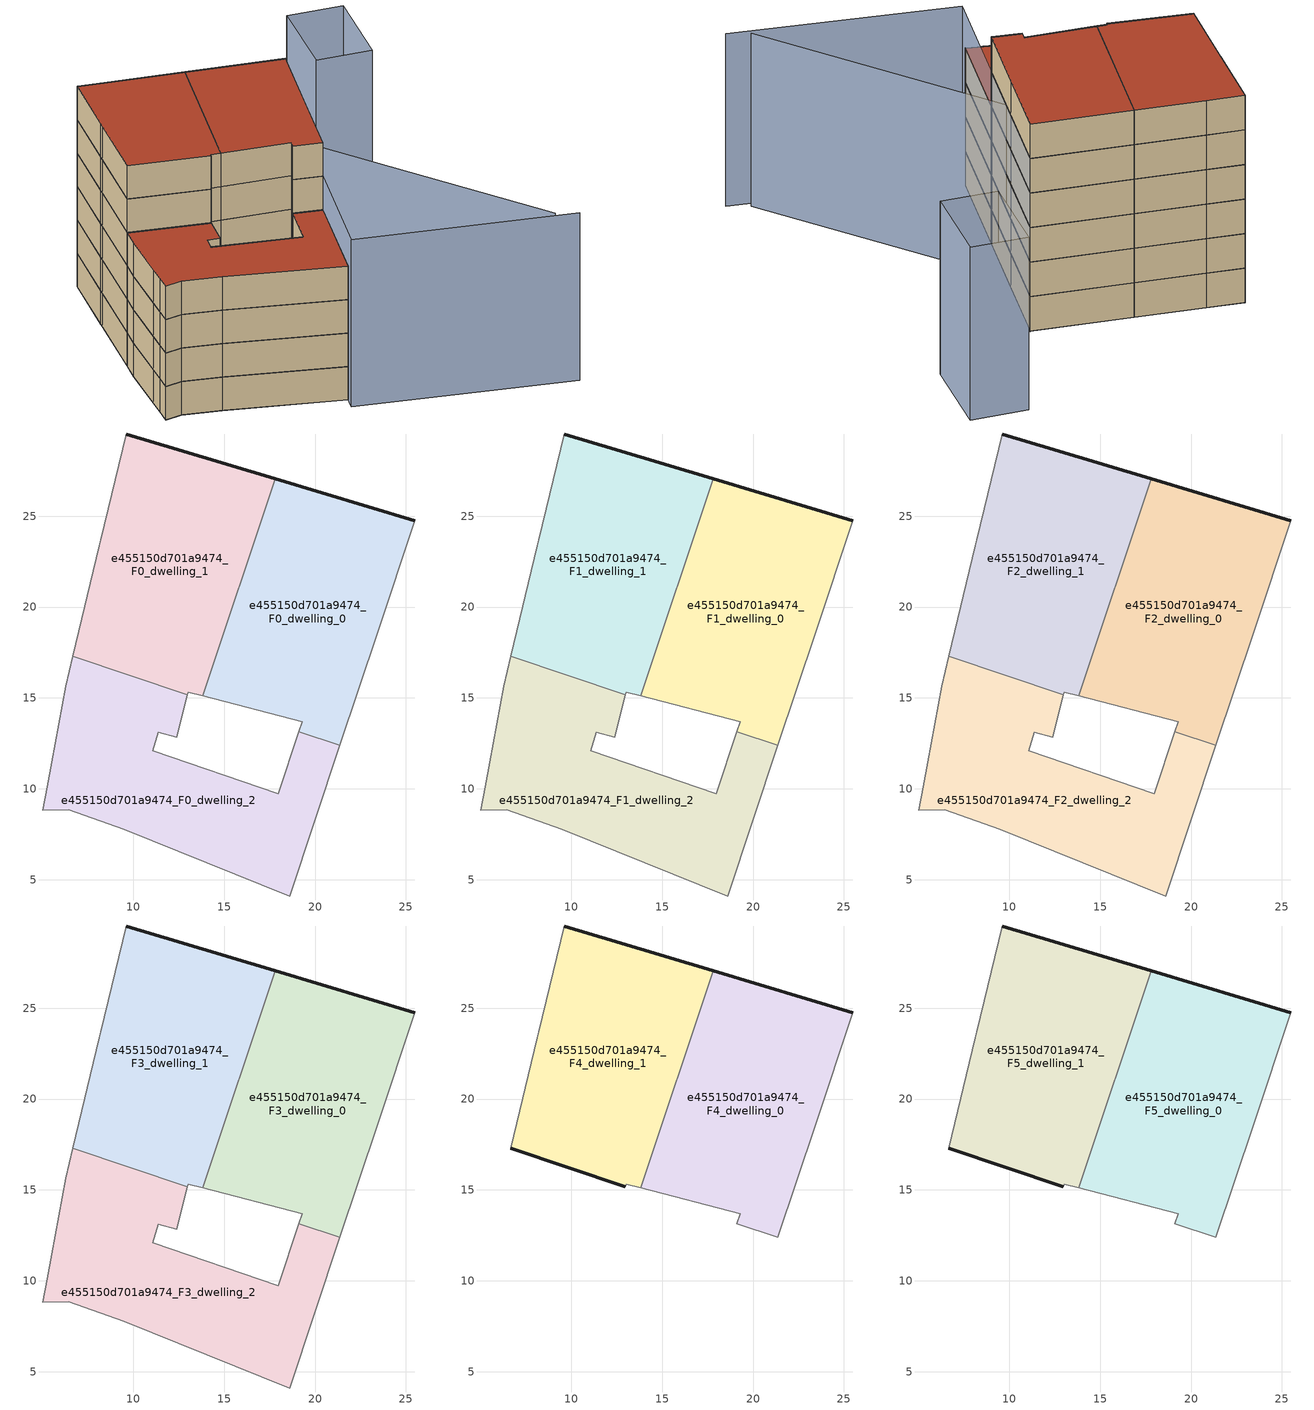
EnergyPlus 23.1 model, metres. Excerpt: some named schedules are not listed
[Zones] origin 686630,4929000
e455150d701a9474_F0_dwelling_0
 floor ground (EU_floor_Construction): 21.37,12.39 23.44,18.62 25.48,24.75 17.8,27.05 13.82,15.11 19.29,13.7 19.11,13.15 z0
 wall outside (EU_wall_Construction): 17.8,27.05 25.48,24.75 z0:3
 wall adiabatic (EU_wall_Construction): 19.11,13.15 19.29,13.7 13.82,15.11 / 25.48,24.75 23.44,18.62 21.37,12.39 z0:3
 wall to e455150d701a9474_F0_dwelling_2 (EU_wall_Construction): 21.37,12.39 19.11,13.15 z0:3
 wall to e455150d701a9474_F0_dwelling_1 (EU_wall_Construction): 13.82,15.11 17.8,27.05 z0:3
e455150d701a9474_F0_dwelling_1
 floor ground (EU_floor_Construction): 13.82,15.11 17.8,27.05 12.46,28.66 9.6,29.52 8.22,23.7 8.14,23.37 6.68,17.29 12.98,15.19 13.01,15.32 z0
 wall outside (EU_wall_Construction): 9.6,29.52 12.46,28.66 17.8,27.05 z0:3
 wall adiabatic (EU_wall_Construction): 13.82,15.11 13.01,15.32 12.98,15.19 / 6.68,17.29 8.14,23.37 8.22,23.7 9.6,29.52 z0:3
 wall to e455150d701a9474_F0_dwelling_2 (EU_wall_Construction): 12.98,15.19 6.68,17.29 z0:3
e455150d701a9474_F0_dwelling_2
 floor ground (EU_floor_Construction): 18.6,4.11 21.37,12.39 19.11,13.15 17.96,9.73 11.07,12.11 11.37,13.11 12.38,12.85 12.98,15.19 6.68,17.29 6.28,15.64 5.51,11.46 5.26,10.11 5.02,8.84 6.45,8.85 9.48,7.79 z0
 wall adiabatic (EU_wall_Construction): 12.98,15.19 12.38,12.85 11.37,13.11 11.07,12.11 17.96,9.73 19.11,13.15 / 21.37,12.39 18.6,4.11 9.48,7.79 6.45,8.85 5.02,8.84 5.26,10.11 5.51,11.46 6.28,15.64 6.68,17.29 z0:3
e455150d701a9474_F1_dwelling_0
 floor to e455150d701a9474_F0_dwelling_0 (EU_floor_Construction): 21.37,12.39 23.44,18.62 25.48,24.75 17.8,27.05 13.82,15.11 19.29,13.7 19.11,13.15 z3
 wall outside (EU_wall_Construction): 17.8,27.05 25.48,24.75 z3:6
 wall adiabatic (EU_wall_Construction): 19.11,13.15 19.29,13.7 13.82,15.11 / 25.48,24.75 23.44,18.62 21.37,12.39 z3:6
 wall to e455150d701a9474_F1_dwelling_2 (EU_wall_Construction): 21.37,12.39 19.11,13.15 z3:6
 wall to e455150d701a9474_F1_dwelling_1 (EU_wall_Construction): 13.82,15.11 17.8,27.05 z3:6
e455150d701a9474_F1_dwelling_1
 floor to e455150d701a9474_F0_dwelling_1 (EU_floor_Construction): 13.82,15.11 17.8,27.05 12.46,28.66 9.6,29.52 8.22,23.7 8.14,23.37 6.68,17.29 12.98,15.19 13.01,15.32 z3
 wall outside (EU_wall_Construction): 9.6,29.52 12.46,28.66 17.8,27.05 z3:6
 wall adiabatic (EU_wall_Construction): 13.82,15.11 13.01,15.32 12.98,15.19 / 6.68,17.29 8.14,23.37 8.22,23.7 9.6,29.52 z3:6
 wall to e455150d701a9474_F1_dwelling_2 (EU_wall_Construction): 12.98,15.19 6.68,17.29 z3:6
e455150d701a9474_F1_dwelling_2
 floor to e455150d701a9474_F0_dwelling_2 (EU_floor_Construction): 18.6,4.11 21.37,12.39 19.11,13.15 17.96,9.73 11.07,12.11 11.37,13.11 12.38,12.85 12.98,15.19 6.68,17.29 6.28,15.64 5.51,11.46 5.26,10.11 5.02,8.84 6.45,8.85 9.48,7.79 z3
 wall adiabatic (EU_wall_Construction): 12.98,15.19 12.38,12.85 11.37,13.11 11.07,12.11 17.96,9.73 19.11,13.15 / 21.37,12.39 18.6,4.11 9.48,7.79 6.45,8.85 5.02,8.84 5.26,10.11 5.51,11.46 6.28,15.64 6.68,17.29 z3:6
e455150d701a9474_F2_dwelling_0
 floor to e455150d701a9474_F1_dwelling_0 (EU_floor_Construction): 21.37,12.39 23.44,18.62 25.48,24.75 17.8,27.05 13.82,15.11 19.29,13.7 19.11,13.15 z6
 wall outside (EU_wall_Construction): 17.8,27.05 25.48,24.75 z6:9
 wall adiabatic (EU_wall_Construction): 19.11,13.15 19.29,13.7 13.82,15.11 / 25.48,24.75 23.44,18.62 21.37,12.39 z6:9
 wall to e455150d701a9474_F2_dwelling_2 (EU_wall_Construction): 21.37,12.39 19.11,13.15 z6:9
 wall to e455150d701a9474_F2_dwelling_1 (EU_wall_Construction): 13.82,15.11 17.8,27.05 z6:9
e455150d701a9474_F2_dwelling_1
 floor to e455150d701a9474_F1_dwelling_1 (EU_floor_Construction): 13.82,15.11 17.8,27.05 12.46,28.66 9.6,29.52 8.22,23.7 8.14,23.37 6.68,17.29 12.98,15.19 13.01,15.32 z6
 wall outside (EU_wall_Construction): 9.6,29.52 12.46,28.66 17.8,27.05 z6:9
 wall adiabatic (EU_wall_Construction): 13.82,15.11 13.01,15.32 12.98,15.19 / 6.68,17.29 8.14,23.37 8.22,23.7 9.6,29.52 z6:9
 wall to e455150d701a9474_F2_dwelling_2 (EU_wall_Construction): 12.98,15.19 6.68,17.29 z6:9
e455150d701a9474_F2_dwelling_2
 floor to e455150d701a9474_F1_dwelling_2 (EU_floor_Construction): 18.6,4.11 21.37,12.39 19.11,13.15 17.96,9.73 11.07,12.11 11.37,13.11 12.38,12.85 12.98,15.19 6.68,17.29 6.28,15.64 5.51,11.46 5.26,10.11 5.02,8.84 6.45,8.85 9.48,7.79 z6
 wall adiabatic (EU_wall_Construction): 12.98,15.19 12.38,12.85 11.37,13.11 11.07,12.11 17.96,9.73 19.11,13.15 / 21.37,12.39 18.6,4.11 9.48,7.79 6.45,8.85 5.02,8.84 5.26,10.11 5.51,11.46 6.28,15.64 6.68,17.29 z6:9
e455150d701a9474_F3_dwelling_0
 floor to e455150d701a9474_F2_dwelling_0 (EU_floor_Construction): 21.37,12.39 23.44,18.62 25.48,24.75 17.8,27.05 13.82,15.11 19.29,13.7 19.11,13.15 z9
 wall outside (EU_wall_Construction): 17.8,27.05 25.48,24.75 z9:12
 wall adiabatic (EU_wall_Construction): 19.11,13.15 19.29,13.7 13.82,15.11 / 25.48,24.75 23.44,18.62 21.37,12.39 z9:12
 wall to e455150d701a9474_F3_dwelling_2 (EU_wall_Construction): 21.37,12.39 19.11,13.15 z9:12
 wall to e455150d701a9474_F3_dwelling_1 (EU_wall_Construction): 13.82,15.11 17.8,27.05 z9:12
e455150d701a9474_F3_dwelling_1
 floor to e455150d701a9474_F2_dwelling_1 (EU_floor_Construction): 13.82,15.11 17.8,27.05 12.46,28.66 9.6,29.52 8.22,23.7 8.14,23.37 6.68,17.29 12.98,15.19 13.01,15.32 z9
 wall outside (EU_wall_Construction): 9.6,29.52 12.46,28.66 17.8,27.05 z9:12
 wall adiabatic (EU_wall_Construction): 13.82,15.11 13.01,15.32 12.98,15.19 / 6.68,17.29 8.14,23.37 8.22,23.7 9.6,29.52 z9:12
 wall to e455150d701a9474_F3_dwelling_2 (EU_wall_Construction): 12.98,15.19 6.68,17.29 z9:12
e455150d701a9474_F3_dwelling_2
 floor to e455150d701a9474_F2_dwelling_2 (EU_floor_Construction): 18.6,4.11 21.37,12.39 19.11,13.15 17.96,9.73 11.07,12.11 11.37,13.11 12.38,12.85 12.98,15.19 6.68,17.29 6.28,15.64 5.51,11.46 5.26,10.11 5.02,8.84 6.45,8.85 9.48,7.79 z9
 wall adiabatic (EU_wall_Construction): 12.98,15.19 12.38,12.85 11.37,13.11 11.07,12.11 17.96,9.73 19.11,13.15 / 21.37,12.39 18.6,4.11 9.48,7.79 6.45,8.85 5.02,8.84 5.26,10.11 5.51,11.46 6.28,15.64 6.68,17.29 z9:12
 roof outside (EU_roof_Construction): 19.11,13.15 21.37,12.39 18.6,4.11 9.48,7.79 6.45,8.85 5.02,8.84 5.26,10.11 5.51,11.46 6.28,15.64 6.68,17.29 12.98,15.19 12.38,12.85 11.37,13.11 11.07,12.11 17.96,9.73 z12
e455150d701a9474_F4_dwelling_0
 floor to e455150d701a9474_F3_dwelling_0 (EU_floor_Construction): 21.37,12.39 23.44,18.62 25.48,24.75 17.8,27.05 13.82,15.11 19.29,13.7 19.11,13.15 z12
 wall outside (EU_wall_Construction): 17.8,27.05 25.48,24.75 z12:15
 wall adiabatic (EU_wall_Construction): 25.48,24.75 23.44,18.62 21.37,12.39 19.11,13.15 19.29,13.7 13.82,15.11 z12:15
 wall to e455150d701a9474_F4_dwelling_1 (EU_wall_Construction): 13.82,15.11 17.8,27.05 z12:15
e455150d701a9474_F4_dwelling_1
 floor to e455150d701a9474_F3_dwelling_1 (EU_floor_Construction): 13.82,15.11 17.8,27.05 12.46,28.66 9.6,29.52 8.22,23.7 8.14,23.37 6.68,17.29 12.98,15.19 13.01,15.32 z12
 wall outside (EU_wall_Construction): 12.98,15.19 6.68,17.29 / 9.6,29.52 12.46,28.66 17.8,27.05 z12:15
 wall adiabatic (EU_wall_Construction): 13.82,15.11 13.01,15.32 12.98,15.19 / 6.68,17.29 8.14,23.37 8.22,23.7 9.6,29.52 z12:15
e455150d701a9474_F5_dwelling_0
 floor to e455150d701a9474_F4_dwelling_0 (EU_floor_Construction): 21.37,12.39 23.44,18.62 25.48,24.75 17.8,27.05 13.82,15.11 19.29,13.7 19.11,13.15 z15
 wall outside (EU_wall_Construction): 17.8,27.05 25.48,24.75 z15:18
 wall adiabatic (EU_wall_Construction): 25.48,24.75 23.44,18.62 21.37,12.39 19.11,13.15 19.29,13.7 13.82,15.11 z15:18
 wall to e455150d701a9474_F5_dwelling_1 (EU_wall_Construction): 13.82,15.11 17.8,27.05 z15:18
 roof outside (EU_roof_Construction): 25.48,24.75 23.44,18.62 21.37,12.39 19.11,13.15 19.29,13.7 13.82,15.11 17.8,27.05 z18
e455150d701a9474_F5_dwelling_1
 floor to e455150d701a9474_F4_dwelling_1 (EU_floor_Construction): 13.82,15.11 17.8,27.05 12.46,28.66 9.6,29.52 8.22,23.7 8.14,23.37 6.68,17.29 12.98,15.19 13.01,15.32 z15
 wall outside (EU_wall_Construction): 12.98,15.19 6.68,17.29 / 9.6,29.52 12.46,28.66 17.8,27.05 z15:18
 wall adiabatic (EU_wall_Construction): 13.82,15.11 13.01,15.32 12.98,15.19 / 6.68,17.29 8.14,23.37 8.22,23.7 9.6,29.52 z15:18
 roof outside (EU_roof_Construction): 17.8,27.05 13.82,15.11 13.01,15.32 12.98,15.19 6.68,17.29 8.14,23.37 8.22,23.7 9.6,29.52 12.46,28.66 z18
shading: 20.87,20.77 33.77,-1.65 / 35.43,-2.62 18.27,3.1 / 18.27,3.1 25.51,24.82 / 36,33.49 34.47,26.61 / 34.47,26.61 30,27.6 / 30,27.6 31.53,34.48 / 31.53,34.48 36,33.49 z0:15
[Building]
EU S2 Campaign: North Axis=0; Terrain=City; Solar Distribution=FullExterior
[Site:Location]
Bologna: Latitude=44.5; Longitude=11.25; Time Zone=1; Elevation=37
[SizingPeriod:WeatherFileDays]
AnnualSizingPeriod: Begin Month=1; Begin Day of Month=1; End Month=12; End Day of Month=31; Day of Week for Start Day=Monday; Use Weather File Daylight Saving Period=No; Use Weather File Rain and Snow Indicators=No
[MATERIAL]
EU_InternalMass_Material: Roughness=MediumRough; Thickness=0.1; Conductivity=1; Density=1800; Specific Heat=900; Thermal Absorptance=0.9; Solar Absorptance=0.7; Visible Absorptance=0.7
[MATERIAL:NOMASS] Roughness=MediumRough; Thermal Absorptance=0.9; Solar Absorptance=0.7; Visible Absorptance=0.7
Name | Thermal Resistance
EU_wall_NoMass | 0.905828
EU_roof_NoMass | 0.37593
EU_floor_NoMass | 0.67114
[CONSTRUCTION]
EU_wall_Construction: EU_wall_NoMass
EU_roof_Construction: EU_roof_NoMass
EU_floor_Construction: EU_floor_NoMass
EU_InternalMass_Construction: EU_InternalMass_Material
[ZONE] Type=1; Multiplier=1; Ceiling Height=autocalculate; Floor Area=autocalculate; Part of Total Floor Area=Yes
Name | Volume
e455150d701a9474_F0_dwelling_0 | 303.664
e455150d701a9474_F1_dwelling_0; e455150d701a9474_F2_dwelling_0; e455150d701a9474_F3_dwelling_0; e455150d701a9474_F4_dwelling_0; e455150d701a9474_F5_dwelling_0 | 303.663
e455150d701a9474_F0_dwelling_1 | 303.656
e455150d701a9474_F1_dwelling_1; e455150d701a9474_F2_dwelling_1; e455150d701a9474_F3_dwelling_1; e455150d701a9474_F4_dwelling_1; e455150d701a9474_F5_dwelling_1 | 303.657
e455150d701a9474_F0_dwelling_2 | 303.671
e455150d701a9474_F1_dwelling_2; e455150d701a9474_F2_dwelling_2; e455150d701a9474_F3_dwelling_2 | 303.672
[INTERNALMASS] Construction=EU_InternalMass_Construction
Name | Zone or ZoneList | Surface Area
e455150d701a9474_F0_dwelling_0_EU_InternalMass | e455150d701a9474_F0_dwelling_0 | 101.221
e455150d701a9474_F0_dwelling_1_EU_InternalMass | e455150d701a9474_F0_dwelling_1 | 101.219
e455150d701a9474_F0_dwelling_2_EU_InternalMass | e455150d701a9474_F0_dwelling_2 | 101.224
e455150d701a9474_F1_dwelling_0_EU_InternalMass | e455150d701a9474_F1_dwelling_0 | 101.221
e455150d701a9474_F1_dwelling_1_EU_InternalMass | e455150d701a9474_F1_dwelling_1 | 101.219
e455150d701a9474_F1_dwelling_2_EU_InternalMass | e455150d701a9474_F1_dwelling_2 | 101.224
e455150d701a9474_F2_dwelling_0_EU_InternalMass | e455150d701a9474_F2_dwelling_0 | 101.221
e455150d701a9474_F2_dwelling_1_EU_InternalMass | e455150d701a9474_F2_dwelling_1 | 101.219
e455150d701a9474_F2_dwelling_2_EU_InternalMass | e455150d701a9474_F2_dwelling_2 | 101.224
e455150d701a9474_F3_dwelling_0_EU_InternalMass | e455150d701a9474_F3_dwelling_0 | 101.221
e455150d701a9474_F3_dwelling_1_EU_InternalMass | e455150d701a9474_F3_dwelling_1 | 101.219
e455150d701a9474_F3_dwelling_2_EU_InternalMass | e455150d701a9474_F3_dwelling_2 | 101.224
e455150d701a9474_F4_dwelling_0_EU_InternalMass | e455150d701a9474_F4_dwelling_0 | 151.835
e455150d701a9474_F4_dwelling_1_EU_InternalMass | e455150d701a9474_F4_dwelling_1 | 151.835
e455150d701a9474_F5_dwelling_0_EU_InternalMass | e455150d701a9474_F5_dwelling_0 | 151.835
e455150d701a9474_F5_dwelling_1_EU_InternalMass | e455150d701a9474_F5_dwelling_1 | 151.835
[OTHEREQUIPMENT] Fuel Type=Electricity; Design Level Calculation Method=Watts/Area; Power per Zone Floor Area=1; Fraction Latent=0; Fraction Radiant=0; Fraction Lost=0; Carbon Dioxide Generation Rate=0; EndUse Subcategory=EU_Step8_InternalGains
Name | Zone or ZoneList or Space or SpaceList | Schedule
EU_Step8_InternalGain_e455150d701a9474_F0_dwelling_0_f000 | e455150d701a9474_F0_dwelling_0 | EU_Step8_GainSchedule_e455150d701a9474_F0_dwelling_0_f000
EU_Step8_InternalGain_e455150d701a9474_F0_dwelling_1_f000 | e455150d701a9474_F0_dwelling_1 | EU_Step8_GainSchedule_e455150d701a9474_F0_dwelling_1_f000
EU_Step8_InternalGain_e455150d701a9474_F0_dwelling_2_f000 | e455150d701a9474_F0_dwelling_2 | EU_Step8_GainSchedule_e455150d701a9474_F0_dwelling_2_f000
EU_Step8_InternalGain_e455150d701a9474_F1_dwelling_0_f000 | e455150d701a9474_F1_dwelling_0 | EU_Step8_GainSchedule_e455150d701a9474_F1_dwelling_0_f000
EU_Step8_InternalGain_e455150d701a9474_F1_dwelling_1_f000 | e455150d701a9474_F1_dwelling_1 | EU_Step8_GainSchedule_e455150d701a9474_F1_dwelling_1_f000
EU_Step8_InternalGain_e455150d701a9474_F1_dwelling_2_f000 | e455150d701a9474_F1_dwelling_2 | EU_Step8_GainSchedule_e455150d701a9474_F1_dwelling_2_f000
EU_Step8_InternalGain_e455150d701a9474_F2_dwelling_0_f000 | e455150d701a9474_F2_dwelling_0 | EU_Step8_GainSchedule_e455150d701a9474_F2_dwelling_0_f000
EU_Step8_InternalGain_e455150d701a9474_F2_dwelling_1_f000 | e455150d701a9474_F2_dwelling_1 | EU_Step8_GainSchedule_e455150d701a9474_F2_dwelling_1_f000
EU_Step8_InternalGain_e455150d701a9474_F2_dwelling_2_f000 | e455150d701a9474_F2_dwelling_2 | EU_Step8_GainSchedule_e455150d701a9474_F2_dwelling_2_f000
EU_Step8_InternalGain_e455150d701a9474_F3_dwelling_0_f000 | e455150d701a9474_F3_dwelling_0 | EU_Step8_GainSchedule_e455150d701a9474_F3_dwelling_0_f000
EU_Step8_InternalGain_e455150d701a9474_F3_dwelling_1_f000 | e455150d701a9474_F3_dwelling_1 | EU_Step8_GainSchedule_e455150d701a9474_F3_dwelling_1_f000
EU_Step8_InternalGain_e455150d701a9474_F3_dwelling_2_f000 | e455150d701a9474_F3_dwelling_2 | EU_Step8_GainSchedule_e455150d701a9474_F3_dwelling_2_f000
EU_Step8_InternalGain_e455150d701a9474_F4_dwelling_0_f000 | e455150d701a9474_F4_dwelling_0 | EU_Step8_GainSchedule_e455150d701a9474_F4_dwelling_0_f000
EU_Step8_InternalGain_e455150d701a9474_F4_dwelling_1_f000 | e455150d701a9474_F4_dwelling_1 | EU_Step8_GainSchedule_e455150d701a9474_F4_dwelling_1_f000
EU_Step8_InternalGain_e455150d701a9474_F5_dwelling_0_f000 | e455150d701a9474_F5_dwelling_0 | EU_Step8_GainSchedule_e455150d701a9474_F5_dwelling_0_f000
EU_Step8_InternalGain_e455150d701a9474_F5_dwelling_1_f000 | e455150d701a9474_F5_dwelling_1 | EU_Step8_GainSchedule_e455150d701a9474_F5_dwelling_1_f000
[ZONEVENTILATION:DESIGNFLOWRATE] Schedule=EU_AlwaysOn; Design Flow Rate Calculation Method=AirChanges/Hour; Air Changes per Hour=0.73129; Ventilation Type=Natural; Fan Pressure Rise=0; Fan Total Efficiency=1; Constant Term Coefficient=1; Temperature Term Coefficient=0; Velocity Term Coefficient=0; Velocity Squared Term Coefficient=0; Minimum Indoor Temperature=-100; Maximum Indoor Temperature=100; Delta Temperature=-100; Minimum Outdoor Temperature=-100; Maximum Outdoor Temperature=100; Maximum Wind Speed=40
Name | Zone or ZoneList or Space or SpaceList
EU_ConstantAir_e455150d701a9474_F0_dwelling_0 | e455150d701a9474_F0_dwelling_0
EU_ConstantAir_e455150d701a9474_F0_dwelling_1 | e455150d701a9474_F0_dwelling_1
EU_ConstantAir_e455150d701a9474_F0_dwelling_2 | e455150d701a9474_F0_dwelling_2
EU_ConstantAir_e455150d701a9474_F1_dwelling_0 | e455150d701a9474_F1_dwelling_0
EU_ConstantAir_e455150d701a9474_F1_dwelling_1 | e455150d701a9474_F1_dwelling_1
EU_ConstantAir_e455150d701a9474_F1_dwelling_2 | e455150d701a9474_F1_dwelling_2
EU_ConstantAir_e455150d701a9474_F2_dwelling_0 | e455150d701a9474_F2_dwelling_0
EU_ConstantAir_e455150d701a9474_F2_dwelling_1 | e455150d701a9474_F2_dwelling_1
EU_ConstantAir_e455150d701a9474_F2_dwelling_2 | e455150d701a9474_F2_dwelling_2
EU_ConstantAir_e455150d701a9474_F3_dwelling_0 | e455150d701a9474_F3_dwelling_0
EU_ConstantAir_e455150d701a9474_F3_dwelling_1 | e455150d701a9474_F3_dwelling_1
EU_ConstantAir_e455150d701a9474_F3_dwelling_2 | e455150d701a9474_F3_dwelling_2
EU_ConstantAir_e455150d701a9474_F4_dwelling_0 | e455150d701a9474_F4_dwelling_0
EU_ConstantAir_e455150d701a9474_F4_dwelling_1 | e455150d701a9474_F4_dwelling_1
EU_ConstantAir_e455150d701a9474_F5_dwelling_0 | e455150d701a9474_F5_dwelling_0
EU_ConstantAir_e455150d701a9474_F5_dwelling_1 | e455150d701a9474_F5_dwelling_1
[HVACTEMPLATE:THERMOSTAT] Constant Heating Setpoint=20; Constant Cooling Setpoint=50
EU_HeatOnly_e455150d701a9474_F0_dwelling_0; EU_HeatOnly_e455150d701a9474_F0_dwelling_1; EU_HeatOnly_e455150d701a9474_F0_dwelling_2; EU_HeatOnly_e455150d701a9474_F1_dwelling_0; EU_HeatOnly_e455150d701a9474_F1_dwelling_1; EU_HeatOnly_e455150d701a9474_F1_dwelling_2; EU_HeatOnly_e455150d701a9474_F2_dwelling_0; EU_HeatOnly_e455150d701a9474_F2_dwelling_1; EU_HeatOnly_e455150d701a9474_F2_dwelling_2; EU_HeatOnly_e455150d701a9474_F3_dwelling_0; EU_HeatOnly_e455150d701a9474_F3_dwelling_1; EU_HeatOnly_e455150d701a9474_F3_dwelling_2; EU_HeatOnly_e455150d701a9474_F4_dwelling_0; EU_HeatOnly_e455150d701a9474_F4_dwelling_1
